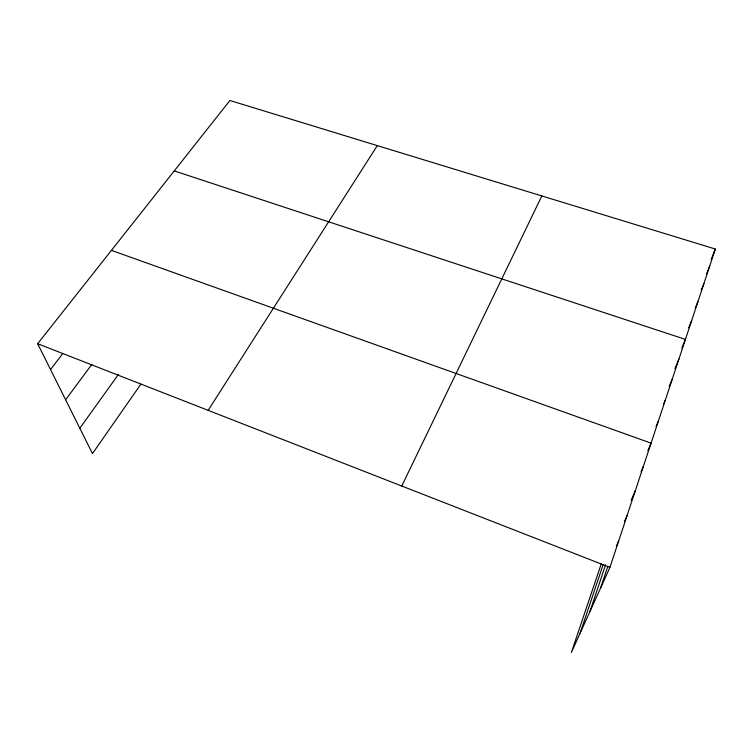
<?xml version="1.0" encoding="UTF-8"?>
<svg xmlns="http://www.w3.org/2000/svg" width="753" height="753" viewBox="0 0 753 753"><rect width="100%" height="100%" fill="white"/><g stroke="black" fill="none" stroke-linecap="round" stroke-linejoin="round"><path stroke-width="1.13" d="M600.696 587.773L607.812 566.378M601.205 564.006L571.367 652.493L609.93 567.385L715.35 249.036L229.9 100.507L37.65 343.707L92.468 453.598L140.915 384.096M590.023 611.332L605.591 564.75M580.102 633.226L603.097 564.75M711.077 259.587L715.35 249.036M706.587 273.781L709.674 266.167M701.222 290.206L703.857 283.749M695.254 308.193L697.88 301.802M688.703 327.715L691.734 320.354M681.841 348.055L685.428 339.405L174.254 170.912M674.942 368.584L678.942 358.993M669.191 386.477L672.269 379.136M663.591 404.163L665.407 399.862M656.108 426.462L658.348 421.181M647.844 450.699L651.081 443.141L111.435 250.373M641.085 471.717L643.354 466.455M631.174 500.161L635.4 490.495M624.416 521.565L627.183 515.306M616.331 546.217L618.693 540.927M401.754 486.024L541.831 195.949M208.129 410.347L377.319 145.611M79.827 428.25L118.541 374.288M65.624 399.777L91.913 364.311M50.536 369.544L62.555 353.882M37.65 343.707L609.93 567.385"/></g></svg>
